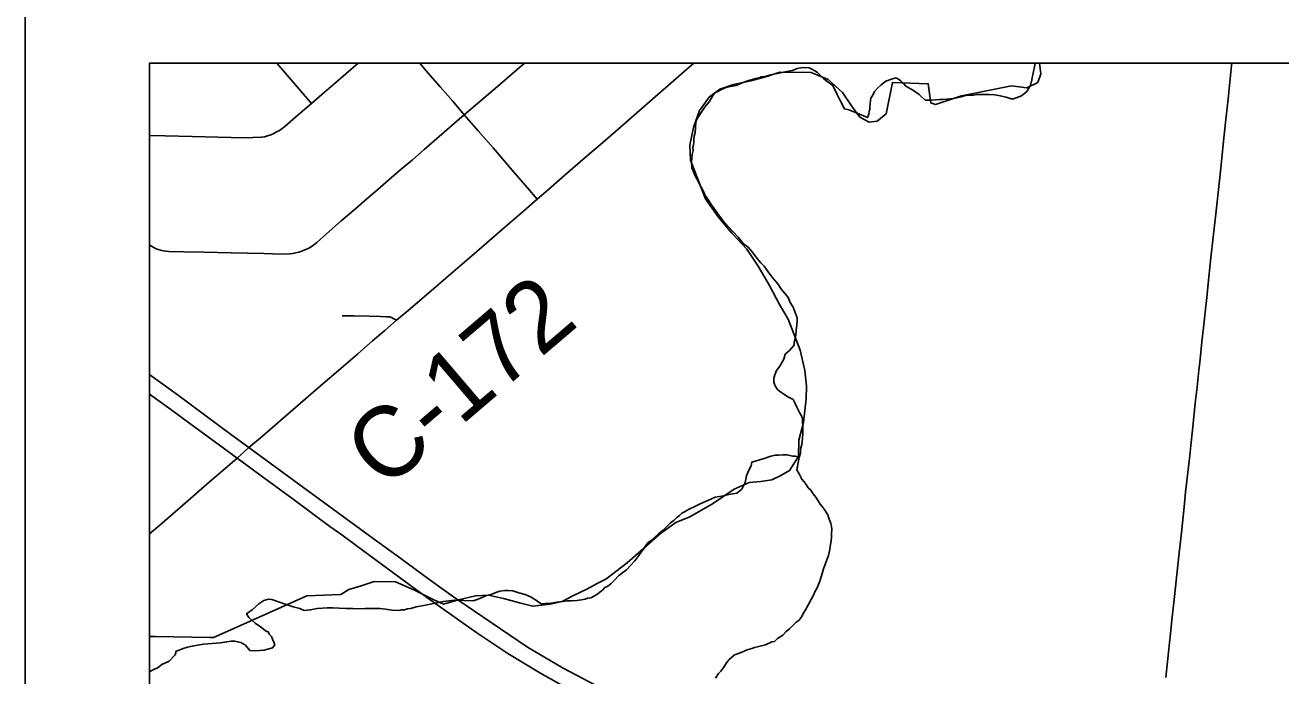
# Model space of a CAD drawing. Extents: x 0 to 34, y 0 to 22.
# Drawn here: x 2 to 3.009, y 20.408 to 20.931 of the extents above; entities that cross this region are included whole.
import ezdxf

# ---------------------------------------------------------------- set-up
doc = ezdxf.new("R2010")
doc.units = 0
for name, color, linetype in [('GM_X_Corporation', 7, 'Continuous'), ('GM_X_County_Road', 7, 'Continuous'), ('GM_X_County_Road_Text', 7, 'Continuous'), ('GM_X_Interstate_Route', 7, 'Continuous'), ('GM_X_Minor_River', 7, 'Continuous'), ('GM_X_State_Route', 7, 'Continuous'), ('GM_X_Township_Road', 7, 'Continuous'), ('SH_Data', 7, 'Continuous')]:
    doc.layers.add(name, color=color, linetype=linetype)

msp = doc.modelspace()

# ---------------------------------------------------------------- linework, layer by layer
at = {"layer": 'GM_X_Corporation'}
for points in [[(8.9, 20.9), (2.1, 20.9), (2.1, 19.8604), (2.8591, 19.8615), (2.9843, 19.8609), (3.2474, 19.8624), (3.4722, 19.8631), (3.4877, 19.8636), (3.5281, 19.8626), (3.5849, 19.8631), (3.6414, 19.8626), (3.6987, 19.8621), (3.7551, 19.8624), (3.8114, 19.8621), (4.2, 19.8631), (4.3236, 19.8619)], [(4.3311, 20.9), (2.8152, 20.9), (2.8162, 20.8913), (2.8138, 20.8845), (2.805, 20.8802), (2.7927, 20.8817), (2.7524, 20.8737), (2.7316, 20.8667), (2.7278, 20.868), (2.7258, 20.8835), (2.697, 20.8845), (2.6919, 20.8592), (2.6846, 20.8534), (2.6782, 20.8526), (2.6709, 20.8567), (2.6641, 20.8658), (2.6568, 20.8764), (2.6454, 20.8869), (2.6317, 20.8925), (2.6066, 20.8927), (2.596, 20.8892), (2.5832, 20.8857), (2.5692, 20.8829), (2.5582, 20.8791), (2.5499, 20.8729), (2.542, 20.8619), (2.5372, 20.8482), (2.5343, 20.8341), (2.5347, 20.822), (2.5401, 20.808), (2.5467, 20.7909), (2.557, 20.7766), (2.568, 20.7634), (2.5799, 20.7505), (2.589, 20.7369), (2.5982, 20.7214), (2.6063, 20.7059), (2.6132, 20.6942), (2.6228, 20.6692), (2.6267, 20.6529), (2.6279, 20.6404), (2.6276, 20.6301), (2.6255, 20.6111), (2.6218, 20.5971), (2.6215, 20.5838), (2.6143, 20.5727), (2.6072, 20.5685), (2.6, 20.565), (2.5913, 20.5638), (2.5818, 20.563), (2.5698, 20.5576), (2.5524, 20.5457), (2.5343, 20.5353), (2.523, 20.5307), (2.5105, 20.5219), (2.4838, 20.4985), (2.4666, 20.4852), (2.4598, 20.4819), (2.4515, 20.4773), (2.4408, 20.4721), (2.4317, 20.4674), (2.4219, 20.4651), (2.4079, 20.4635), (2.3973, 20.4661), (2.3844, 20.4698), (2.3723, 20.4723), (2.362, 20.4719), (2.3484, 20.4687), (2.3363, 20.4652), (2.328, 20.469), (2.3124, 20.4768), (2.2976, 20.4832), (2.2805, 20.4835), (2.2692, 20.4796), (2.2601, 20.4769), (2.2537, 20.473), (2.2264, 20.4718), (2.1629, 20.4434), (2.1513, 20.4383), (2.1488, 20.4384), (2.1048, 20.4392), (2.1, 20.4393), (2.1, 19.8594)], [(4.3188, 20.9), (2.1, 20.9), (2.1, 19.8604), (2.8591, 19.8615), (2.9843, 19.8609), (3.2474, 19.8624), (3.4722, 19.8631), (3.4877, 19.8636), (3.5281, 19.8626), (3.5849, 19.8631), (3.6414, 19.8626), (3.6987, 19.8621), (3.7551, 19.8624), (3.8114, 19.8621), (4.2, 19.8631), (4.3236, 19.8619)]]:
    msp.add_lwpolyline(points, dxfattribs=at)
at = {"layer": 'GM_X_County_Road'}
msp.add_lwpolyline([(2.1, 20.5216), (2.1082, 20.5286), (2.1307, 20.5483), (2.1482, 20.5636), (2.1608, 20.5743), (2.1703, 20.5825), (2.1799, 20.591), (2.1907, 20.6003), (2.2051, 20.6127), (2.2212, 20.6266), (2.2373, 20.6406), (2.2537, 20.6546), (2.2674, 20.6664), (2.2792, 20.6767), (2.289, 20.6851), (2.2985, 20.6933), (2.3078, 20.7012), (2.3189, 20.7107), (2.3321, 20.722), (2.3441, 20.7322), (2.359, 20.7452), (2.371, 20.7555), (2.3854, 20.7681), (2.4004, 20.781), (2.4115, 20.7907), (2.4205, 20.7985), (2.4361, 20.812), (2.4502, 20.8242), (2.4642, 20.8362), (2.4784, 20.8486), (2.4916, 20.8601), (2.5062, 20.873), (2.5188, 20.884), (2.5318, 20.8952), (2.5374, 20.9)], dxfattribs=at)
at = {"layer": 'GM_X_Interstate_Route'}
for points in [[(2.1, 20.6497), (2.1021, 20.6481), (2.1222, 20.6336), (2.1442, 20.6173), (2.1662, 20.6011), (2.1799, 20.591), (2.1889, 20.5844), (2.22, 20.5616), (2.2508, 20.539), (2.2767, 20.5202), (2.3019, 20.5018), (2.3244, 20.4852), (2.3367, 20.4764), (2.346, 20.4697)], [(2.1, 20.634), (2.117, 20.6216), (2.1363, 20.6075), (2.1561, 20.5929), (2.1703, 20.5825), (2.1743, 20.5795), (2.1887, 20.569), (2.2153, 20.5496), (2.245, 20.5277), (2.2544, 20.5208), (2.265, 20.5132), (2.2865, 20.4973), (2.3137, 20.4773), (2.3273, 20.4673)], [(2.3273, 20.4673), (2.363, 20.442), (2.3879, 20.4254), (2.4137, 20.4099), (2.4393, 20.3955)], [(2.346, 20.4697), (2.4037, 20.4307), (2.4324, 20.4138), (2.4685, 20.3948)]]:
    msp.add_lwpolyline(points, dxfattribs=at)
at = {"layer": 'GM_X_Minor_River'}
for points in [[(2.8116, 20.9), (2.8111, 20.897), (2.8104, 20.8932), (2.8097, 20.8905), (2.8093, 20.8886), (2.809, 20.8867), (2.8079, 20.8821), (2.8061, 20.8791), (2.805, 20.8771), (2.8008, 20.8737), (2.7944, 20.8713)], [(2.7944, 20.8713), (2.7925, 20.8713), (2.7883, 20.8727), (2.7837, 20.8738), (2.7792, 20.8745), (2.7746, 20.8748), (2.77, 20.8747), (2.7666, 20.8747), (2.7647, 20.8747), (2.7621, 20.8742), (2.7587, 20.8742), (2.7564, 20.8742), (2.7522, 20.873), (2.7462, 20.8717), (2.7378, 20.8708), (2.7348, 20.8708), (2.7283, 20.8703), (2.7234, 20.8703), (2.7184, 20.8747), (2.7138, 20.8781), (2.7103, 20.8803), (2.7077, 20.8814), (2.7061, 20.8833), (2.7038, 20.8859), (2.7019, 20.887), (2.6996, 20.8881), (2.6962, 20.887), (2.6917, 20.8854), (2.6879, 20.8827), (2.6849, 20.88), (2.6827, 20.8773), (2.6812, 20.8742), (2.6797, 20.8719), (2.6794, 20.87), (2.679, 20.8677), (2.6787, 20.865), (2.6787, 20.8631), (2.6783, 20.8612), (2.678, 20.8589), (2.6769, 20.8563), (2.6673, 20.8603), (2.662, 20.8625), (2.6586, 20.8632), (2.6558, 20.8685), (2.6527, 20.8749), (2.6492, 20.8821), (2.6442, 20.8854), (2.6419, 20.8873), (2.6388, 20.8903), (2.6369, 20.8926), (2.6342, 20.894), (2.6323, 20.8951), (2.63, 20.8963), (2.6266, 20.8966), (2.6235, 20.8962), (2.6205, 20.8957), (2.6167, 20.8942), (2.6122, 20.8933), (2.608, 20.8925), (2.6046, 20.8917), (2.6027, 20.8913), (2.5993, 20.8905), (2.5974, 20.8901), (2.5948, 20.8893), (2.5917, 20.8889), (2.5895, 20.8881), (2.5872, 20.8876), (2.5845, 20.8868), (2.5823, 20.8864), (2.58, 20.8856), (2.5762, 20.8841), (2.5713, 20.8821), (2.5668, 20.8813), (2.563, 20.8805), (2.5592, 20.8785), (2.5566, 20.8773), (2.5543, 20.8761), (2.5525, 20.8735), (2.5499, 20.8692), (2.5469, 20.8654), (2.5443, 20.8619), (2.5398, 20.855), (2.5391, 20.8527), (2.5388, 20.8482), (2.5384, 20.8444), (2.5377, 20.8413), (2.5374, 20.839), (2.5374, 20.8368), (2.5371, 20.8341), (2.5367, 20.8322), (2.5368, 20.8299), (2.536, 20.8265), (2.5357, 20.8234), (2.5354, 20.8208), (2.5358, 20.8158), (2.5374, 20.8121), (2.5386, 20.8094), (2.5397, 20.8071), (2.5413, 20.8037), (2.5433, 20.8004), (2.5448, 20.7973)], [(2.5448, 20.7973), (2.5464, 20.7936), (2.5491, 20.7898), (2.5514, 20.7864), (2.5534, 20.7834), (2.5557, 20.7804), (2.558, 20.777), (2.5611, 20.7733), (2.565, 20.7687), (2.5688, 20.7646), (2.5731, 20.7601), (2.5773, 20.7549), (2.5812, 20.7519), (2.585, 20.7474), (2.5881, 20.7432), (2.5912, 20.7395), (2.5939, 20.7369), (2.5959, 20.7342), (2.5986, 20.7305), (2.6013, 20.7267), (2.6048, 20.7226), (2.6079, 20.7181), (2.611, 20.7143), (2.6133, 20.7117), (2.6149, 20.7075), (2.6172, 20.7038), (2.6204, 20.6954), (2.6204, 20.6928), (2.6201, 20.6894), (2.6197, 20.6856), (2.6194, 20.6814), (2.6187, 20.6783), (2.618, 20.6756), (2.618, 20.6734), (2.6143, 20.6691), (2.6109, 20.666), (2.6098, 20.6622), (2.6065, 20.6565), (2.6039, 20.653), (2.6024, 20.6496), (2.6017, 20.6465), (2.6017, 20.6439), (2.6022, 20.642), (2.6029, 20.6401), (2.6045, 20.6378), (2.6072, 20.6356), (2.6095, 20.6341), (2.6129, 20.6319), (2.6152, 20.6308), (2.6171, 20.6296), (2.6183, 20.6274), (2.6203, 20.6236), (2.6222, 20.6191), (2.6238, 20.6164), (2.6246, 20.6145), (2.6246, 20.6123), (2.625, 20.6081), (2.6251, 20.6047), (2.6251, 20.6024), (2.6248, 20.5986), (2.6241, 20.5936), (2.623, 20.5898), (2.6231, 20.5864), (2.622, 20.583), (2.6189, 20.5841), (2.6167, 20.584), (2.6125, 20.5851), (2.6091, 20.5851), (2.6056, 20.585), (2.603, 20.585), (2.5992, 20.5842), (2.5939, 20.5822), (2.5867, 20.5802), (2.5841, 20.5794), (2.5834, 20.5763), (2.5819, 20.5733), (2.5808, 20.571), (2.5797, 20.5683), (2.5786, 20.5629), (2.576, 20.5576), (2.5719, 20.5545), (2.5655, 20.5533), (2.5598, 20.552), (2.5545, 20.5512), (2.5511, 20.5496), (2.5469, 20.5477), (2.5424, 20.5457), (2.5383, 20.5437), (2.5337, 20.5414), (2.53, 20.5394), (2.5277, 20.5383), (2.5258, 20.5363), (2.5236, 20.5348), (2.5213, 20.5325), (2.5187, 20.5305), (2.5161, 20.5282), (2.5127, 20.5247), (2.509, 20.5216), (2.506, 20.5189), (2.503, 20.5162), (2.5007, 20.5147)], [(2.622, 20.583), (2.6202, 20.5731), (2.6222, 20.5693), (2.6241, 20.5655), (2.6261, 20.5636), (2.6276, 20.5614), (2.6292, 20.5587), (2.6315, 20.5569), (2.6334, 20.5539), (2.6354, 20.5512), (2.6373, 20.5482), (2.6389, 20.5456), (2.6404, 20.5437), (2.642, 20.5414), (2.6451, 20.5369), (2.6459, 20.5343), (2.6474, 20.5301), (2.6479, 20.5279), (2.6483, 20.5252), (2.6479, 20.5222), (2.648, 20.5191), (2.6477, 20.5161), (2.6473, 20.513), (2.6466, 20.5092), (2.6455, 20.5043), (2.6426, 20.4966), (2.6415, 20.4936), (2.6408, 20.4905), (2.6397, 20.4871), (2.6386, 20.4836), (2.6375, 20.481), (2.6364, 20.4783), (2.6349, 20.4756), (2.6335, 20.4725), (2.6272, 20.4607), (2.6257, 20.4584), (2.6239, 20.4549), (2.622, 20.4522), (2.6197, 20.4507), (2.6179, 20.4491), (2.6145, 20.4457), (2.6115, 20.4433), (2.6089, 20.4403), (2.6047, 20.4375), (2.6021, 20.4352), (2.6002, 20.4348), (2.5949, 20.4324), (2.5896, 20.4312), (2.5862, 20.4304), (2.584, 20.4296), (2.5802, 20.4284), (2.576, 20.4265), (2.5726, 20.4253), (2.57, 20.4245), (2.5659, 20.4206), (2.5636, 20.4179), (2.5614, 20.4145), (2.5592, 20.4114), (2.5573, 20.4095), (2.5547, 20.4056)], [(2.5007, 20.5147), (2.4988, 20.5124), (2.4977, 20.5105), (2.4955, 20.5078), (2.4933, 20.5043), (2.4899, 20.5001), (2.4865, 20.4962), (2.4832, 20.4928), (2.4794, 20.4897), (2.4772, 20.4881), (2.4734, 20.4843), (2.4708, 20.4816), (2.4682, 20.4796), (2.4659, 20.4785), (2.464, 20.4765), (2.4595, 20.473), (2.4546, 20.4703), (2.452, 20.4699), (2.4501, 20.4691), (2.4471, 20.4687), (2.4433, 20.4682), (2.4391, 20.4678), (2.4357, 20.4678), (2.4258, 20.4665), (2.4228, 20.466), (2.4179, 20.4656), (2.4148, 20.4655), (2.411, 20.4682), (2.4068, 20.4707), (2.4018, 20.473), (2.3968, 20.4744), (2.3919, 20.4759), (2.3881, 20.4762), (2.3854, 20.4761), (2.3816, 20.4757), (2.3782, 20.4745), (2.3745, 20.4729), (2.3707, 20.4721), (2.3677, 20.4709), (2.3654, 20.4698), (2.3624, 20.4686), (2.3601, 20.4678), (2.3529, 20.4681), (2.3449, 20.4683), (2.3362, 20.4674), (2.3282, 20.4658), (2.3203, 20.4642), (2.3142, 20.4629), (2.3101, 20.4617), (2.3074, 20.4613), (2.3048, 20.4605), (2.3025, 20.4605), (2.3006, 20.4601), (2.2949, 20.4604), (2.2896, 20.4611), (2.2854, 20.4618), (2.2816, 20.4617), (2.2778, 20.4616), (2.2732, 20.4616), (2.2683, 20.4615), (2.2633, 20.4618), (2.258, 20.4617), (2.2523, 20.462), (2.2474, 20.4623), (2.2428, 20.4623), (2.2349, 20.4618), (2.2292, 20.4606), (2.2243, 20.4601), (2.2208, 20.4616), (2.2155, 20.463), (2.2098, 20.4648), (2.2044, 20.4667), (2.1983, 20.4689), (2.1956, 20.4692), (2.1919, 20.468), (2.1877, 20.4653), (2.1825, 20.4606), (2.178, 20.4575), (2.1799, 20.4545), (2.1849, 20.45), (2.1899, 20.4463), (2.1933, 20.4437), (2.1953, 20.443), (2.196, 20.4411), (2.198, 20.4392), (2.1988, 20.4369), (2.1999, 20.4347), (2.2007, 20.4324), (2.1989, 20.4301), (2.1921, 20.4281), (2.1845, 20.4276), (2.1807, 20.4279), (2.1772, 20.4321), (2.1734, 20.4343), (2.1707, 20.435), (2.1684, 20.4353), (2.1657, 20.4353), (2.162, 20.4349), (2.157, 20.434), (2.1434, 20.4331), (2.1384, 20.4323)], [(2.1384, 20.4323), (2.1343, 20.4314), (2.1305, 20.4306), (2.1271, 20.4294), (2.1237, 20.4282), (2.1214, 20.4274), (2.1207, 20.4244), (2.1158, 20.4194), (2.1098, 20.4166), (2.1068, 20.4143), (2.103, 20.4124), (2.1, 20.4109)]]:
    msp.add_lwpolyline(points, dxfattribs=at)
at = {"layer": 'GM_X_State_Route'}
for points in [[(2.9489, 20.705), (2.9493, 20.709), (2.951, 20.7256), (2.953, 20.7435), (2.9548, 20.7601), (2.9566, 20.7766), (2.96, 20.8081), (2.9617, 20.8237), (2.9634, 20.84), (2.9653, 20.8572), (2.9667, 20.8711), (2.9673, 20.8766), (2.9688, 20.8902), (2.9696, 20.898), (2.9698, 20.9)], [(2.9168, 20.4062), (2.9188, 20.4265), (2.9205, 20.4415), (2.9219, 20.4548), (2.9237, 20.4713), (2.925, 20.4838), (2.9272, 20.5039), (2.9292, 20.5227), (2.9314, 20.5435), (2.9326, 20.5553), (2.936, 20.5847), (2.9368, 20.5927), (2.9381, 20.6049), (2.9396, 20.6187), (2.9401, 20.6237), (2.9404, 20.6267), (2.9418, 20.6397), (2.9421, 20.6426), (2.9433, 20.6533), (2.9439, 20.6594), (2.9457, 20.676), (2.9475, 20.692), (2.9489, 20.705)]]:
    msp.add_lwpolyline(points, dxfattribs=at)
at = {"layer": 'GM_X_Township_Road'}
for points in [[(2.1, 20.8418), (2.1125, 20.8415), (2.1343, 20.8411), (2.1549, 20.8406), (2.1762, 20.8401), (2.1898, 20.8404), (2.1924, 20.8409), (2.1949, 20.8416), (2.1974, 20.8425), (2.1998, 20.8435), (2.2021, 20.8447), (2.2044, 20.846), (2.2065, 20.8474), (2.2086, 20.849), (2.2175, 20.8568), (2.2302, 20.8677), (2.2384, 20.8748), (2.2478, 20.8829), (2.2676, 20.9)], [(2.2302, 20.8677), (2.2203, 20.879), (2.2106, 20.8903), (2.2023, 20.9)], [(2.4115, 20.7907), (2.4053, 20.798), (2.3915, 20.8141), (2.3761, 20.832), (2.3641, 20.8456), (2.3529, 20.8585), (2.3436, 20.8695), (2.3335, 20.881), (2.3237, 20.8923), (2.3171, 20.9)], [(2.3529, 20.8585), (2.3636, 20.8676), (2.3814, 20.8828), (2.4012, 20.9)], [(2.1, 20.7539), (2.101, 20.7531), (2.1034, 20.7517), (2.1047, 20.751), (2.1068, 20.7502), (2.1089, 20.7496), (2.111, 20.7491), (2.1132, 20.7488), (2.1154, 20.7486), (2.1275, 20.7483), (2.1435, 20.748), (2.1657, 20.7475), (2.1918, 20.7469), (2.2057, 20.7466), (2.2123, 20.7467), (2.2149, 20.747), (2.2175, 20.7475), (2.22, 20.7481), (2.2225, 20.7489), (2.2249, 20.7499), (2.2274, 20.7511), (2.2298, 20.7525), (2.2321, 20.7541), (2.2343, 20.7559), (2.2421, 20.7627), (2.2541, 20.7732), (2.2658, 20.7833), (2.2746, 20.7909), (2.2835, 20.7985), (2.2923, 20.8062), (2.3007, 20.8134), (2.3112, 20.8224), (2.3207, 20.8306), (2.3327, 20.841), (2.3451, 20.8517), (2.3529, 20.8585)], [(2.2549, 20.6969), (2.2643, 20.6968), (2.2766, 20.6966), (2.2856, 20.6964), (2.2908, 20.6962), (2.2927, 20.696), (2.2944, 20.6955), (2.2957, 20.6948), (2.2985, 20.6933)]]:
    msp.add_lwpolyline(points, dxfattribs=at)
at = {"layer": 'SH_Data'}
for p, q in [((2, 21), (2, 14)), ((2.1, 20.9), (2.1, 14.1)), ((2.1, 20.9), (8.9, 20.9))]:
    msp.add_line(p, q, dxfattribs=at)

# ---------------------------------------------------------------- texts
at = {"layer": 'GM_X_County_Road_Text'}
msp.add_text('C-172', height=0.05682, rotation=40.5111, dxfattribs=at).set_placement((2.2889, 20.5558))

doc.saveas('drawing.dxf')
